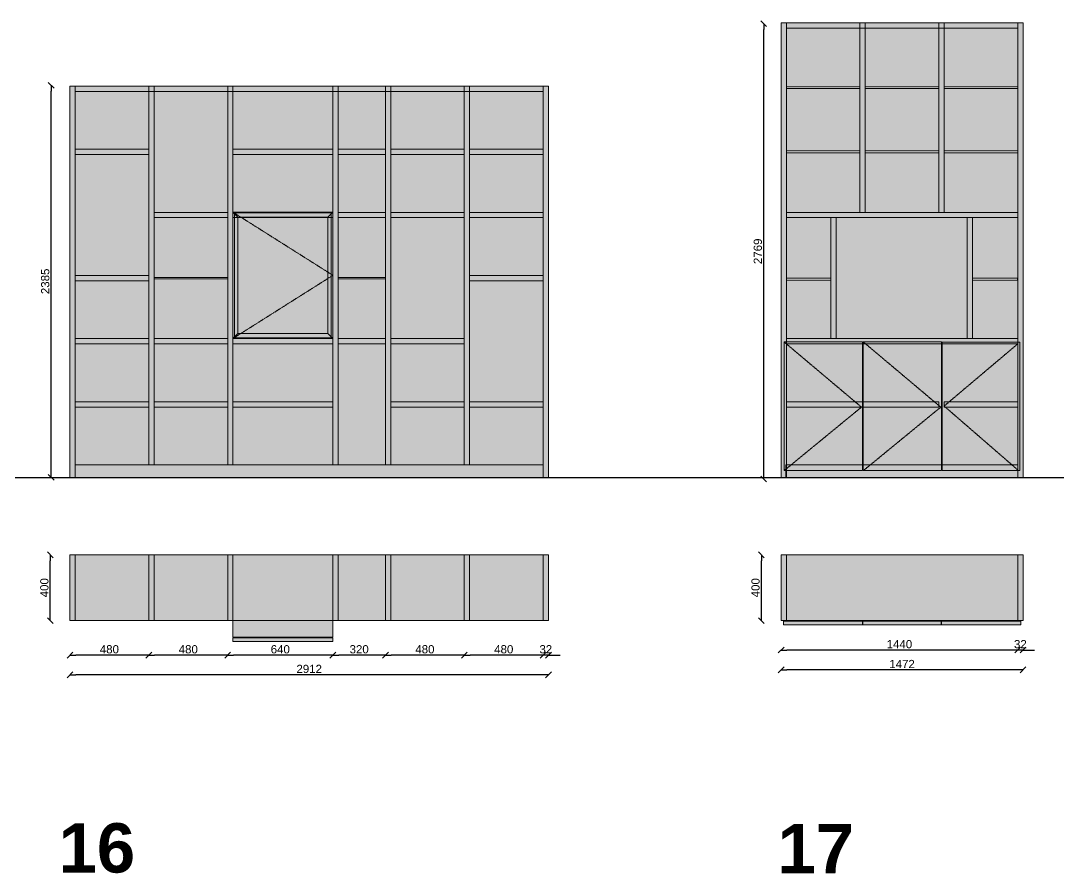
# Model space of a CAD drawing. Header units: inches. Extents: x -2150 to 187520, y -61540 to -22885.
# Drawn here: x 130715 to 137029, y -41504 to -36319 of the extents above; entities that cross this region are included whole.
import ezdxf

# ---------------------------------------------------------------- set-up
doc = ezdxf.new("R2010")
doc.units = ezdxf.units.IN
doc.header["$MEASUREMENT"] = 0
doc.linetypes.add('ISO-02 Linea a tratti', pattern=[3.81, 3.048, -0.762])
doc.linetypes.add('ラインタイプ-30', pattern=[5, 3.125, -0.625, 0.625, -0.625])
doc.layers.add('Linee arredi', color=3, linetype='Continuous', lineweight=20)
doc.layers.add('Quote', color=5, linetype='Continuous')
doc.styles.add('Arial', font='Arial.ttf')
doc.styles.add('Arial (bold)', font='Arial Bold.ttf')
doc.dimstyles.new('M&C_quote arredo', dxfattribs={"dimtxt": 50, "dimasz": 35.34668, "dimexe": 0, "dimexo": 0, "dimgap": 10, "dimtad": 1, "dimdec": 0, "dimtxsty": 'Arial', "dimblk": 'VW_SLASH', "dimcen": 0, "dimse1": 1, "dimse2": 1, "dimazin": 0, "dimtfac": 1, "dimtdec": 0, "dimtix": 1, "dimtmove": 0, "dimatfit": 0, "dimldrblk": 'VW_SLASH', "dimfxl": 0, "dimfxlon": 1, "dimfrac": 2, "dimtolj": 1, "dimarcsym": 0})

# ---------------------------------------------------------------- blocks, each defined once
blk = doc.blocks.new('VW_SLASH')
at = {"color": 0, "linetype": 'ByBlock', "lineweight": -2, "transparency": 16777216}
blk.add_line((0, 0), (-1, 0), dxfattribs=at)
at = {"color": 0, "linetype": 'Continuous', "lineweight": -2, "transparency": 16777216, "flags": 128}
blk.add_lwpolyline([(0.5, 0.5), (-0.5, -0.5)], dxfattribs=at)
blk = doc.blocks.new('*D511')
at = {"layer": 'Defpoints', "color": 0, "transparency": 16777216}
for p in [(130899.6, -36711.7), (131051.5, -36711.7), (131051.5, -39096.7)]:
    blk.add_point(p, dxfattribs=at)
at = {"layer": 'Quote', "color": 0, "lineweight": -2, "transparency": 16777216}
blk.add_line((130899.6, -39061.4), (130899.6, -36747.1), dxfattribs=at)
at = {"layer": 'Quote', "color": 0, "lineweight": -2, "transparency": 16777216, "xscale": 35.3466796875, "yscale": 35.3466796875, "zscale": 35.3466796875}
for p, rotation in [((130899.6, -36711.7), 90), ((130899.6, -39096.7), 270)]:
    blk.add_blockref('VW_SLASH', p, dxfattribs=dict(at, rotation=rotation))
at = {"layer": 'Quote', "color": 0, "transparency": 16777216, "insert": (130864, -37904.2), "char_height": 50, "attachment_point": 5, "rotation": 90, "style": 'Arial'}
blk.add_mtext('\\A1;2385', dxfattribs=at)
blk = doc.blocks.new('*D512')
at = {"layer": 'Defpoints', "color": 0, "transparency": 16777216}
for p in [(131014.3, -40097.1), (133926.3, -40106.3), (131014.3, -40297.2)]:
    blk.add_point(p, dxfattribs=at)
at = {"layer": 'Quote', "color": 0, "lineweight": -2, "transparency": 16777216}
blk.add_line((133891, -40297.2), (131049.7, -40297.2), dxfattribs=at)
at = {"layer": 'Quote', "color": 0, "lineweight": -2, "transparency": 16777216, "xscale": 35.3466796875, "yscale": 35.3466796875, "zscale": 35.3466796875, "rotation": 180}
blk.add_blockref('VW_SLASH', (131014.3, -40297.2), dxfattribs=at)
at = {"layer": 'Quote', "color": 0, "lineweight": -2, "transparency": 16777216, "xscale": 35.3466796875, "yscale": 35.3466796875, "zscale": 35.3466796875}
blk.add_blockref('VW_SLASH', (133926.3, -40297.2), dxfattribs=at)
at = {"layer": 'Quote', "color": 0, "transparency": 16777216, "insert": (132470.3, -40261.6), "char_height": 50, "attachment_point": 5, "style": 'Arial'}
blk.add_mtext('\\A1;2912', dxfattribs=at)
blk = doc.blocks.new('*D513')
at = {"layer": 'Defpoints', "color": 0, "transparency": 16777216}
for p in [(131014.3, -39967.7), (131494.3, -39967.7), (131014.3, -40177.7)]:
    blk.add_point(p, dxfattribs=at)
at = {"layer": 'Quote', "color": 0, "lineweight": -2, "transparency": 16777216}
blk.add_line((131459, -40177.7), (131049.7, -40177.7), dxfattribs=at)
at = {"layer": 'Quote', "color": 0, "lineweight": -2, "transparency": 16777216, "xscale": 35.3466796875, "yscale": 35.3466796875, "zscale": 35.3466796875, "rotation": 180}
blk.add_blockref('VW_SLASH', (131014.3, -40177.7), dxfattribs=at)
at = {"layer": 'Quote', "color": 0, "lineweight": -2, "transparency": 16777216, "xscale": 35.3466796875, "yscale": 35.3466796875, "zscale": 35.3466796875}
blk.add_blockref('VW_SLASH', (131494.3, -40177.7), dxfattribs=at)
at = {"layer": 'Quote', "color": 0, "transparency": 16777216, "insert": (131254.3, -40142.2), "char_height": 50, "attachment_point": 5, "style": 'Arial'}
blk.add_mtext('\\A1;480', dxfattribs=at)
blk = doc.blocks.new('*D514')
at = {"layer": 'Defpoints', "color": 0, "transparency": 16777216}
for p in [(131494.3, -39967.7), (131974.3, -39967.7), (131494.3, -40177.7)]:
    blk.add_point(p, dxfattribs=at)
at = {"layer": 'Quote', "color": 0, "lineweight": -2, "transparency": 16777216}
blk.add_line((131939, -40177.7), (131529.7, -40177.7), dxfattribs=at)
at = {"layer": 'Quote', "color": 0, "lineweight": -2, "transparency": 16777216, "xscale": 35.3466796875, "yscale": 35.3466796875, "zscale": 35.3466796875, "rotation": 180}
blk.add_blockref('VW_SLASH', (131494.3, -40177.7), dxfattribs=at)
at = {"layer": 'Quote', "color": 0, "lineweight": -2, "transparency": 16777216, "xscale": 35.3466796875, "yscale": 35.3466796875, "zscale": 35.3466796875}
blk.add_blockref('VW_SLASH', (131974.3, -40177.7), dxfattribs=at)
at = {"layer": 'Quote', "color": 0, "transparency": 16777216, "insert": (131734.3, -40142.2), "char_height": 50, "attachment_point": 5, "style": 'Arial'}
blk.add_mtext('\\A1;480', dxfattribs=at)
blk = doc.blocks.new('*D515')
at = {"layer": 'Defpoints', "color": 0, "transparency": 16777216}
for p in [(131974.3, -39967.7), (132614.3, -39967.7), (131974.3, -40177.7)]:
    blk.add_point(p, dxfattribs=at)
at = {"layer": 'Quote', "color": 0, "lineweight": -2, "transparency": 16777216}
blk.add_line((132579, -40177.7), (132009.7, -40177.7), dxfattribs=at)
at = {"layer": 'Quote', "color": 0, "lineweight": -2, "transparency": 16777216, "xscale": 35.3466796875, "yscale": 35.3466796875, "zscale": 35.3466796875, "rotation": 180}
blk.add_blockref('VW_SLASH', (131974.3, -40177.7), dxfattribs=at)
at = {"layer": 'Quote', "color": 0, "lineweight": -2, "transparency": 16777216, "xscale": 35.3466796875, "yscale": 35.3466796875, "zscale": 35.3466796875}
blk.add_blockref('VW_SLASH', (132614.3, -40177.7), dxfattribs=at)
at = {"layer": 'Quote', "color": 0, "transparency": 16777216, "insert": (132294.3, -40142.2), "char_height": 50, "attachment_point": 5, "style": 'Arial'}
blk.add_mtext('\\A1;640', dxfattribs=at)
blk = doc.blocks.new('*D516')
at = {"layer": 'Defpoints', "color": 0, "transparency": 16777216}
for p in [(132614.3, -39967.7), (132934.3, -39967.7), (132614.3, -40177.7)]:
    blk.add_point(p, dxfattribs=at)
at = {"layer": 'Quote', "color": 0, "lineweight": -2, "transparency": 16777216}
blk.add_line((132899, -40177.7), (132649.7, -40177.7), dxfattribs=at)
at = {"layer": 'Quote', "color": 0, "lineweight": -2, "transparency": 16777216, "xscale": 35.3466796875, "yscale": 35.3466796875, "zscale": 35.3466796875, "rotation": 180}
blk.add_blockref('VW_SLASH', (132614.3, -40177.7), dxfattribs=at)
at = {"layer": 'Quote', "color": 0, "lineweight": -2, "transparency": 16777216, "xscale": 35.3466796875, "yscale": 35.3466796875, "zscale": 35.3466796875}
blk.add_blockref('VW_SLASH', (132934.3, -40177.7), dxfattribs=at)
at = {"layer": 'Quote', "color": 0, "transparency": 16777216, "insert": (132774.3, -40142.2), "char_height": 50, "attachment_point": 5, "style": 'Arial'}
blk.add_mtext('\\A1;320', dxfattribs=at)
blk = doc.blocks.new('*D517')
at = {"layer": 'Defpoints', "color": 0, "transparency": 16777216}
for p in [(132934.3, -39967.7), (133414.3, -39967.7), (132934.3, -40177.7)]:
    blk.add_point(p, dxfattribs=at)
at = {"layer": 'Quote', "color": 0, "lineweight": -2, "transparency": 16777216}
blk.add_line((133379, -40177.7), (132969.7, -40177.7), dxfattribs=at)
at = {"layer": 'Quote', "color": 0, "lineweight": -2, "transparency": 16777216, "xscale": 35.3466796875, "yscale": 35.3466796875, "zscale": 35.3466796875, "rotation": 180}
blk.add_blockref('VW_SLASH', (132934.3, -40177.7), dxfattribs=at)
at = {"layer": 'Quote', "color": 0, "lineweight": -2, "transparency": 16777216, "xscale": 35.3466796875, "yscale": 35.3466796875, "zscale": 35.3466796875}
blk.add_blockref('VW_SLASH', (133414.3, -40177.7), dxfattribs=at)
at = {"layer": 'Quote', "color": 0, "transparency": 16777216, "insert": (133174.3, -40142.2), "char_height": 50, "attachment_point": 5, "style": 'Arial'}
blk.add_mtext('\\A1;480', dxfattribs=at)
blk = doc.blocks.new('*D518')
at = {"layer": 'Defpoints', "color": 0, "transparency": 16777216}
for p in [(133414.3, -39967.7), (133894.3, -39967.7), (133414.3, -40177.7)]:
    blk.add_point(p, dxfattribs=at)
at = {"layer": 'Quote', "color": 0, "lineweight": -2, "transparency": 16777216}
blk.add_line((133859, -40177.7), (133449.7, -40177.7), dxfattribs=at)
at = {"layer": 'Quote', "color": 0, "lineweight": -2, "transparency": 16777216, "xscale": 35.3466796875, "yscale": 35.3466796875, "zscale": 35.3466796875, "rotation": 180}
blk.add_blockref('VW_SLASH', (133414.3, -40177.7), dxfattribs=at)
at = {"layer": 'Quote', "color": 0, "lineweight": -2, "transparency": 16777216, "xscale": 35.3466796875, "yscale": 35.3466796875, "zscale": 35.3466796875}
blk.add_blockref('VW_SLASH', (133894.3, -40177.7), dxfattribs=at)
at = {"layer": 'Quote', "color": 0, "transparency": 16777216, "insert": (133654.3, -40142.2), "char_height": 50, "attachment_point": 5, "style": 'Arial'}
blk.add_mtext('\\A1;480', dxfattribs=at)
blk = doc.blocks.new('*D519')
at = {"layer": 'Defpoints', "color": 0, "transparency": 16777216}
for p in [(133894.3, -39967.7), (133926.3, -39967.7), (133894.3, -40177.7)]:
    blk.add_point(p, dxfattribs=at)
at = {"layer": 'Quote', "color": 0, "lineweight": -2, "transparency": 16777216}
for p, q in [((133859, -40177.7), (133823.6, -40177.7)), ((133926.3, -40177.7), (133894.3, -40177.7)), ((133961.7, -40177.7), (133997, -40177.7))]:
    blk.add_line(p, q, dxfattribs=at)
at = {"layer": 'Quote', "color": 0, "lineweight": -2, "transparency": 16777216, "xscale": 35.3466796875, "yscale": 35.3466796875, "zscale": 35.3466796875}
blk.add_blockref('VW_SLASH', (133894.3, -40177.7), dxfattribs=at)
at = {"layer": 'Quote', "color": 0, "lineweight": -2, "transparency": 16777216, "xscale": 35.3466796875, "yscale": 35.3466796875, "zscale": 35.3466796875, "rotation": 180}
blk.add_blockref('VW_SLASH', (133926.3, -40177.7), dxfattribs=at)
at = {"layer": 'Quote', "color": 0, "transparency": 16777216, "insert": (133910.3, -40142.2), "char_height": 50, "attachment_point": 5, "style": 'Arial'}
blk.add_mtext('\\A1;32', dxfattribs=at)
blk = doc.blocks.new('*D525')
at = {"layer": 'Defpoints', "color": 0, "transparency": 16777216}
for p in [(130894.4, -39567.7), (131046.3, -39567.7), (131046.3, -39967.7)]:
    blk.add_point(p, dxfattribs=at)
at = {"layer": 'Quote', "color": 0, "lineweight": -2, "transparency": 16777216}
blk.add_line((130894.4, -39932.4), (130894.4, -39603.1), dxfattribs=at)
at = {"layer": 'Quote', "color": 0, "lineweight": -2, "transparency": 16777216, "xscale": 35.3466796875, "yscale": 35.3466796875, "zscale": 35.3466796875}
for p, rotation in [((130894.4, -39567.7), 90), ((130894.4, -39967.7), 270)]:
    blk.add_blockref('VW_SLASH', p, dxfattribs=dict(at, rotation=rotation))
at = {"layer": 'Quote', "color": 0, "transparency": 16777216, "insert": (130858.8, -39767.7), "char_height": 50, "attachment_point": 5, "rotation": 90, "style": 'Arial'}
blk.add_mtext('\\A1;400', dxfattribs=at)
blk = doc.blocks.new('Gruppo-169')
h = blk.add_hatch(color=256)
h.dxf.hatch_style = 1
h.set_gradient(color1=(196, 255, 255), tint=1)
h.paths.add_polyline_path([(-34025.1, -22293.8), (-34042.6, -22293.8), (-34042.6, -23001.8), (-34025.1, -23001.8), (-33494.6, -22666.7), (-33494.6, -22628.8)])
h.paths.add_polyline_path([(-33494.6, -22293.8), (-34025.1, -22293.8), (-33494.6, -22628.8)], flags=17)
h = blk.add_hatch(color=256)
h.dxf.hatch_style = 1
h.set_gradient(color1=(196, 255, 255), tint=1)
h.paths.add_polyline_path([(-33494.6, -22666.7), (-34025.1, -23001.8), (-33494.6, -23001.8)])
at = {"layer": 'Linee arredi', "linetype": 'Continuous', "lineweight": 5}
h = blk.add_hatch(color=252, dxfattribs=at)
h.paths.add_polyline_path([(-34072.6, -22263.8), (-34072.6, -23031.8), (-33464.6, -23031.8), (-33464.6, -22263.8)])
h.paths.add_polyline_path([(-33494.6, -23001.8), (-34042.6, -23001.8), (-34042.6, -22293.8), (-33494.6, -22293.8)], flags=16)
h = blk.add_hatch(color=256, dxfattribs=at)
h.set_gradient(color1=(187, 187, 187), color2=(187, 187, 187))
h.paths.add_polyline_path([(-34072.6, -22263.8), (-33464.6, -22263.8), (-33464.6, -22266.8), (-34072.6, -22266.8)])
h = blk.add_hatch(color=256, dxfattribs=at)
h.set_gradient(color1=(187, 187, 187), color2=(136, 136, 136), name='CYLINDER')
h.paths.add_polyline_path([(-34072.6, -22266.8), (-34062.6, -22266.8), (-34062.6, -23028.8), (-34072.6, -23028.8)])
h = blk.add_hatch(color=256, dxfattribs=at)
h.set_gradient(color1=(187, 187, 187), color2=(136, 136, 136), name='INVCYLINDER')
h.paths.add_polyline_path([(-33464.6, -23028.8), (-33474.6, -23028.8), (-33474.6, -22266.8), (-33464.6, -22266.8)])
h = blk.add_hatch(color=256, dxfattribs=at)
h.set_gradient(color1=(187, 187, 187), color2=(187, 187, 187))
h.paths.add_polyline_path([(-34072.6, -23028.8), (-33464.6, -23028.8), (-33464.6, -23031.8), (-34072.6, -23031.8)])
at = {"layer": 'Linee arredi'}
for p, q in [((-34072.6, -22263.8), (-34042.6, -22293.8)), ((-33464.6, -22263.8), (-33494.6, -22293.8)), ((-34042.6, -23001.8), (-34072.6, -23031.8)), ((-33494.6, -23001.8), (-33464.6, -23031.8))]:
    blk.add_line(p, q, dxfattribs=at)
at = {"layer": 'Linee arredi', "flags": 128}
for points in [[(-34072.6, -22263.8), (-34072.6, -23031.8), (-33464.6, -23031.8), (-33464.6, -22263.8)], [(-34072.6, -22263.8), (-33464.6, -22263.8), (-33464.6, -22266.8), (-34072.6, -22266.8)], [(-34072.6, -22266.8), (-34062.6, -22266.8), (-34062.6, -23028.8), (-34072.6, -23028.8)], [(-33464.6, -23028.8), (-33474.6, -23028.8), (-33474.6, -22266.8), (-33464.6, -22266.8)], [(-33494.6, -23001.8), (-34042.6, -23001.8), (-34042.6, -22293.8), (-33494.6, -22293.8)], [(-34072.6, -23028.8), (-33464.6, -23028.8), (-33464.6, -23031.8), (-34072.6, -23031.8)]]:
    blk.add_lwpolyline(points, close=True, dxfattribs=at)
at = {"layer": 'Linee arredi', "linetype": 'ラインタイプ-30', "lineweight": 5, "flags": 128}
blk.add_lwpolyline([(-34072.6, -22263.8), (-33464.6, -22647.8), (-34072.6, -23031.8)], dxfattribs=at)
blk = doc.blocks.new('*D526')
at = {"layer": 'Defpoints', "color": 0, "transparency": 16777216}
for p in [(135236.1, -36337), (135342.1, -36337), (135699.3, -39106)]:
    blk.add_point(p, dxfattribs=at)
at = {"layer": 'Quote', "color": 0, "lineweight": -2, "transparency": 16777216}
blk.add_line((135236.1, -39070.6), (135236.1, -36372.3), dxfattribs=at)
at = {"layer": 'Quote', "color": 0, "lineweight": -2, "transparency": 16777216, "xscale": 35.3466796875, "yscale": 35.3466796875, "zscale": 35.3466796875}
for p, rotation in [((135236.1, -36337), 90), ((135236.1, -39106), 270)]:
    blk.add_blockref('VW_SLASH', p, dxfattribs=dict(at, rotation=rotation))
at = {"layer": 'Quote', "color": 0, "transparency": 16777216, "insert": (135200.6, -37721.5), "char_height": 50, "attachment_point": 5, "rotation": 90, "style": 'Arial'}
blk.add_mtext('\\A1;2769', dxfattribs=at)
blk = doc.blocks.new('*D527')
at = {"layer": 'Defpoints', "color": 0, "transparency": 16777216}
for p in [(135342.1, -39020.7), (136782.1, -39096.7), (135342.1, -40146.7)]:
    blk.add_point(p, dxfattribs=at)
at = {"layer": 'Quote', "color": 0, "lineweight": -2, "transparency": 16777216}
blk.add_line((136746.8, -40146.7), (135377.5, -40146.7), dxfattribs=at)
at = {"layer": 'Quote', "color": 0, "lineweight": -2, "transparency": 16777216, "xscale": 35.3466796875, "yscale": 35.3466796875, "zscale": 35.3466796875, "rotation": 180}
blk.add_blockref('VW_SLASH', (135342.1, -40146.7), dxfattribs=at)
at = {"layer": 'Quote', "color": 0, "lineweight": -2, "transparency": 16777216, "xscale": 35.3466796875, "yscale": 35.3466796875, "zscale": 35.3466796875}
blk.add_blockref('VW_SLASH', (136782.1, -40146.7), dxfattribs=at)
at = {"layer": 'Quote', "color": 0, "transparency": 16777216, "insert": (136062.1, -40111.2), "char_height": 50, "attachment_point": 5, "style": 'Arial'}
blk.add_mtext('\\A1;1440', dxfattribs=at)
blk = doc.blocks.new('*D528')
at = {"layer": 'Defpoints', "color": 0, "transparency": 16777216}
for p in [(136782.1, -39096.7), (136814.1, -39096.7), (136782.1, -40146.7)]:
    blk.add_point(p, dxfattribs=at)
at = {"layer": 'Quote', "color": 0, "lineweight": -2, "transparency": 16777216}
for p, q in [((136746.8, -40146.7), (136711.4, -40146.7)), ((136814.1, -40146.7), (136782.1, -40146.7)), ((136849.5, -40146.7), (136884.8, -40146.7))]:
    blk.add_line(p, q, dxfattribs=at)
at = {"layer": 'Quote', "color": 0, "lineweight": -2, "transparency": 16777216, "xscale": 35.3466796875, "yscale": 35.3466796875, "zscale": 35.3466796875}
blk.add_blockref('VW_SLASH', (136782.1, -40146.7), dxfattribs=at)
at = {"layer": 'Quote', "color": 0, "lineweight": -2, "transparency": 16777216, "xscale": 35.3466796875, "yscale": 35.3466796875, "zscale": 35.3466796875, "rotation": 180}
blk.add_blockref('VW_SLASH', (136814.1, -40146.7), dxfattribs=at)
at = {"layer": 'Quote', "color": 0, "transparency": 16777216, "insert": (136798.1, -40111.2), "char_height": 50, "attachment_point": 5, "style": 'Arial'}
blk.add_mtext('\\A1;32', dxfattribs=at)
blk = doc.blocks.new('*D529')
at = {"layer": 'Defpoints', "color": 0, "transparency": 16777216}
for p in [(135342.1, -39096.7), (136814.1, -39096.7), (135342.1, -40266.7)]:
    blk.add_point(p, dxfattribs=at)
at = {"layer": 'Quote', "color": 0, "lineweight": -2, "transparency": 16777216}
blk.add_line((136778.8, -40266.7), (135377.5, -40266.7), dxfattribs=at)
at = {"layer": 'Quote', "color": 0, "lineweight": -2, "transparency": 16777216, "xscale": 35.3466796875, "yscale": 35.3466796875, "zscale": 35.3466796875, "rotation": 180}
blk.add_blockref('VW_SLASH', (135342.1, -40266.7), dxfattribs=at)
at = {"layer": 'Quote', "color": 0, "lineweight": -2, "transparency": 16777216, "xscale": 35.3466796875, "yscale": 35.3466796875, "zscale": 35.3466796875}
blk.add_blockref('VW_SLASH', (136814.1, -40266.7), dxfattribs=at)
at = {"layer": 'Quote', "color": 0, "transparency": 16777216, "insert": (136078.1, -40231.6), "char_height": 50, "attachment_point": 5, "style": 'Arial'}
blk.add_mtext('\\A1;1472', dxfattribs=at)
blk = doc.blocks.new('*D540')
at = {"layer": 'Defpoints', "color": 0, "transparency": 16777216}
for p in [(135222.2, -39567.7), (135374.1, -39567.7), (135374.1, -39967.7)]:
    blk.add_point(p, dxfattribs=at)
at = {"layer": 'Quote', "color": 0, "lineweight": -2, "transparency": 16777216}
blk.add_line((135222.2, -39932.4), (135222.2, -39603.1), dxfattribs=at)
at = {"layer": 'Quote', "color": 0, "lineweight": -2, "transparency": 16777216, "xscale": 35.3466796875, "yscale": 35.3466796875, "zscale": 35.3466796875}
for p, rotation in [((135222.2, -39567.7), 90), ((135222.2, -39967.7), 270)]:
    blk.add_blockref('VW_SLASH', p, dxfattribs=dict(at, rotation=rotation))
at = {"layer": 'Quote', "color": 0, "transparency": 16777216, "insert": (135186.6, -39767.7), "char_height": 50, "attachment_point": 5, "rotation": 90, "style": 'Arial'}
blk.add_mtext('\\A1;400', dxfattribs=at)

msp = doc.modelspace()

# ---------------------------------------------------------------- hatches: boundary and pattern name
at = {"layer": 'Linee arredi'}
h = msp.add_hatch(color=7, dxfattribs=at)
h.dxf.hatch_style = 1
h.paths.add_polyline_path([(135342.1, -36332.7), (135374.1, -36332.7), (135374.1, -39096.7), (135342.1, -39096.7)])
h = msp.add_hatch(color=7, dxfattribs=at)
h.dxf.hatch_style = 1
h.paths.add_polyline_path([(135374.1, -36364.7), (135374.1, -36332.7), (136782.1, -36332.7), (136782.1, -36364.7)])
h = msp.add_hatch(color=254, dxfattribs=at)
h.dxf.hatch_style = 1
h.paths.add_polyline_path([(135821.1, -36364.7), (135374.1, -36364.7), (135374.1, -36720.2), (135821.1, -36720.2)])
h = msp.add_hatch(color=7, dxfattribs=at)
h.dxf.hatch_style = 1
h.paths.add_polyline_path([(135821.1, -36332.7), (135853.1, -36332.7), (135853.1, -37484.6), (135821.1, -37484.6)])
h = msp.add_hatch(color=254, dxfattribs=at)
h.dxf.hatch_style = 1
h.paths.add_polyline_path([(136302.1, -36732.2), (135853.1, -36732.2), (135853.1, -37110.7), (136302.1, -37110.7)])
h.paths.add_polyline_path([(136302.1, -36364.7), (135853.1, -36364.7), (135853.1, -36720.2), (136302.1, -36720.2)])
h.paths.add_polyline_path([(135853.1, -37122.7), (135853.1, -37484.6), (136302.1, -37484.6), (136302.1, -37122.7)])
h = msp.add_hatch(color=7, dxfattribs=at)
h.dxf.hatch_style = 1
h.paths.add_polyline_path([(136302.1, -36332.7), (136334.1, -36332.7), (136334.1, -37484.6), (136302.1, -37484.6)])
h = msp.add_hatch(color=254, dxfattribs=at)
h.dxf.hatch_style = 1
h.paths.add_polyline_path([(136782.1, -37122.7), (136334.1, -37122.7), (136334.1, -37484.6), (136782.1, -37484.6)])
h.paths.add_polyline_path([(136782.1, -36732.2), (136334.1, -36732.2), (136334.1, -37110.7), (136782.1, -37110.7)])
h.paths.add_polyline_path([(136782.1, -36364.7), (136334.1, -36364.7), (136334.1, -36720.2), (136782.1, -36720.2)])
h = msp.add_hatch(color=7, dxfattribs=at)
h.dxf.hatch_style = 1
h.paths.add_polyline_path([(136782.1, -36332.7), (136814.1, -36332.7), (136814.1, -39096.7), (136782.1, -39096.7)])
h = msp.add_hatch(color=7, dxfattribs=at)
h.dxf.hatch_style = 1
h.paths.add_polyline_path([(131014.3, -36716.7), (131046.3, -36716.7), (131046.3, -39096.7), (131014.3, -39096.7)])
h = msp.add_hatch(color=7, dxfattribs=at)
h.dxf.hatch_style = 1
h.paths.add_polyline_path([(131046.3, -36748.7), (131046.3, -36716.7), (133894.3, -36716.7), (133894.3, -36748.7)])
h = msp.add_hatch(color=7, dxfattribs=at)
h.dxf.hatch_style = 1
h.paths.add_polyline_path([(131494.3, -36716.7), (131526.3, -36716.7), (131526.3, -39020.7), (131494.3, -39020.7)])
h = msp.add_hatch(color=7, dxfattribs=at)
h.dxf.hatch_style = 1
h.paths.add_polyline_path([(131974.3, -36716.7), (132006.3, -36716.7), (132006.3, -39020.7), (131974.3, -39020.7)])
h = msp.add_hatch(color=7, dxfattribs=at)
h.dxf.hatch_style = 1
h.paths.add_polyline_path([(132614.3, -36716.7), (132646.3, -36716.7), (132646.3, -39020.7), (132614.3, -39020.7)])
h = msp.add_hatch(color=7, dxfattribs=at)
h.dxf.hatch_style = 1
h.paths.add_polyline_path([(132934.3, -36716.7), (132966.3, -36716.7), (132966.3, -39020.7), (132934.3, -39020.7)])
h = msp.add_hatch(color=7, dxfattribs=at)
h.dxf.hatch_style = 1
h.paths.add_polyline_path([(133414.3, -36716.7), (133446.3, -36716.7), (133446.3, -39020.7), (133414.3, -39020.7)])
h = msp.add_hatch(color=7, dxfattribs=at)
h.dxf.hatch_style = 1
h.paths.add_polyline_path([(133894.3, -36716.7), (133926.3, -36716.7), (133926.3, -39096.7), (133894.3, -39096.7)])
h = msp.add_hatch(color=254, dxfattribs=at)
h.dxf.hatch_style = 1
h.paths.add_polyline_path([(135821.1, -36732.2), (135374.1, -36732.2), (135374.1, -37110.7), (135821.1, -37110.7)])
h.paths.add_polyline_path([(135821.1, -37122.7), (135374.1, -37122.7), (135374.1, -37484.6), (135821.1, -37484.6)])
h = msp.add_hatch(color=254, dxfattribs=at)
h.dxf.hatch_style = 1
h.paths.add_polyline_path([(131494.3, -36748.7), (131046.3, -36748.7), (131046.3, -37100.7), (131494.3, -37100.7)])
h.paths.add_polyline_path([(131494.3, -37132.7), (131046.3, -37132.7), (131046.3, -37868.6), (131494.3, -37868.6)])
h.paths.add_polyline_path([(131974.3, -36748.7), (131526.3, -36748.7), (131526.3, -37484.6), (131974.3, -37484.6)])
h.paths.add_polyline_path([(131974.3, -37516.6), (131526.3, -37516.6), (131526.3, -37880.6), (131974.3, -37880.6)])
h.paths.add_polyline_path([(131974.3, -37888.6), (131526.3, -37888.6), (131526.3, -38252.5), (131974.3, -38252.5)])
h.paths.add_polyline_path([(131494.3, -37900.6), (131046.3, -37900.6), (131046.3, -38252.5), (131494.3, -38252.5)])
h.paths.add_polyline_path([(132614.3, -37132.7), (132006.3, -37132.7), (132006.3, -37483.3), (132006.5, -37483.5), (132614.3, -37483.5)])
h.paths.add_polyline_path([(132614.3, -36748.7), (132006.3, -36748.7), (132006.3, -37100.7), (132614.3, -37100.7)])
h.paths.add_polyline_path([(132934.3, -36748.7), (132646.3, -36748.7), (132646.3, -37100.7), (132934.3, -37100.7)])
h.paths.add_polyline_path([(132934.3, -37132.7), (132646.3, -37132.7), (132646.3, -37484.6), (132934.3, -37484.6)])
h.paths.add_polyline_path([(133414.3, -37132.7), (132966.3, -37132.7), (132966.3, -37484.6), (133414.3, -37484.6)])
h.paths.add_polyline_path([(133414.3, -36748.7), (132966.3, -36748.7), (132966.3, -37100.7), (133414.3, -37100.7)])
h.paths.add_polyline_path([(133894.3, -36748.7), (133446.3, -36748.7), (133446.3, -37100.7), (133894.3, -37100.7)])
h.paths.add_polyline_path([(133894.3, -37132.7), (133446.3, -37132.7), (133446.3, -37484.6), (133894.3, -37484.6)])
h.paths.add_polyline_path([(133894.3, -37516.6), (133446.3, -37516.6), (133446.3, -37868.6), (133894.3, -37868.6)])
h.paths.add_polyline_path([(133414.3, -37516.6), (132966.3, -37516.6), (132966.3, -38252.5), (133414.3, -38252.5)])
h.paths.add_polyline_path([(132934.3, -37516.6), (132646.3, -37516.6), (132646.3, -37880.6), (132934.3, -37880.6)])
h.paths.add_polyline_path([(132934.3, -37888.6), (132646.3, -37888.6), (132646.3, -38252.5), (132934.3, -38252.5)])
h.paths.add_polyline_path([(132934.3, -38284.5), (132646.3, -38284.5), (132646.3, -39020.7), (132934.3, -39020.7)])
h.paths.add_polyline_path([(133414.3, -38284.5), (132966.3, -38284.5), (132966.3, -38636.5), (133414.3, -38636.5)])
h.paths.add_polyline_path([(133894.3, -37900.6), (133446.3, -37900.6), (133446.3, -38636.5), (133894.3, -38636.5)])
h.paths.add_polyline_path([(133894.3, -38668.5), (133446.3, -38668.5), (133446.3, -39020.7), (133894.3, -39020.7)])
h.paths.add_polyline_path([(133414.3, -38668.5), (132966.3, -38668.5), (132966.3, -39020.7), (133414.3, -39020.7)])
h.paths.add_polyline_path([(132614.3, -38668.5), (132006.3, -38668.5), (132006.3, -39020.7), (132614.3, -39020.7)])
h.paths.add_polyline_path([(132614.3, -38284.5), (132006.3, -38284.5), (132006.3, -38636.5), (132614.3, -38636.5)])
h.paths.add_polyline_path([(131974.3, -38284.5), (131526.3, -38284.5), (131526.3, -38636.5), (131974.3, -38636.5)])
h.paths.add_polyline_path([(131974.3, -38668.5), (131526.3, -38668.5), (131526.3, -39020.7), (131974.3, -39020.7)])
h.paths.add_polyline_path([(131494.3, -38668.5), (131046.3, -38668.5), (131046.3, -39020.7), (131494.3, -39020.7)])
h.paths.add_polyline_path([(131494.3, -38284.5), (131046.3, -38284.5), (131046.3, -38636.5), (131494.3, -38636.5)])
h = msp.add_hatch(color=7, dxfattribs=at)
h.dxf.hatch_style = 1
h.paths.add_polyline_path([(131046.3, -37132.7), (131046.3, -37100.7), (131494.3, -37100.7), (131494.3, -37132.7)])
h = msp.add_hatch(color=7, dxfattribs=at)
h.dxf.hatch_style = 1
h.paths.add_polyline_path([(132006.3, -37132.7), (132006.3, -37100.7), (132614.3, -37100.7), (132614.3, -37132.7)])
h = msp.add_hatch(color=7, dxfattribs=at)
h.dxf.hatch_style = 1
h.paths.add_polyline_path([(132646.3, -37132.7), (132646.3, -37100.7), (132934.3, -37100.7), (132934.3, -37132.7)])
h = msp.add_hatch(color=7, dxfattribs=at)
h.dxf.hatch_style = 1
h.paths.add_polyline_path([(132966.3, -37132.7), (132966.3, -37100.7), (133414.3, -37100.7), (133414.3, -37132.7)])
h = msp.add_hatch(color=7, dxfattribs=at)
h.dxf.hatch_style = 1
h.paths.add_polyline_path([(133446.3, -37132.7), (133446.3, -37100.7), (133894.3, -37100.7), (133894.3, -37132.7)])
h = msp.add_hatch(color=7, dxfattribs=at)
h.dxf.hatch_style = 1
h.paths.add_polyline_path([(131526.3, -37516.6), (131526.3, -37484.6), (131974.3, -37484.6), (131974.3, -37516.6)])
h = msp.add_hatch(color=7, dxfattribs=at)
h.dxf.hatch_style = 1
h.paths.add_polyline_path([(132646.3, -37516.6), (132646.3, -37484.6), (132934.3, -37484.6), (132934.3, -37516.6)])
h = msp.add_hatch(color=7, dxfattribs=at)
h.dxf.hatch_style = 1
h.paths.add_polyline_path([(132966.3, -37516.6), (132966.3, -37484.6), (133414.3, -37484.6), (133414.3, -37516.6)])
h = msp.add_hatch(color=7, dxfattribs=at)
h.dxf.hatch_style = 1
h.paths.add_polyline_path([(133446.3, -37516.6), (133446.3, -37484.6), (133894.3, -37484.6), (133894.3, -37516.6)])
h = msp.add_hatch(color=7, dxfattribs=at)
h.dxf.hatch_style = 1
h.paths.add_polyline_path([(135374.1, -37516.6), (135374.1, -37484.6), (136782.1, -37484.6), (136782.1, -37516.6)])
h = msp.add_hatch(color=253, dxfattribs=at)
h.dxf.hatch_style = 1
h.paths.add_polyline_path([(131974.3, -37516.6), (131526.3, -37516.6), (131526.3, -37880.6), (131974.3, -37880.6)])
h.paths.add_polyline_path([(131974.3, -37888.6), (131526.3, -37888.6), (131526.3, -38252.5), (131974.3, -38252.5)])
h = msp.add_hatch(color=253, dxfattribs=at)
h.dxf.hatch_style = 1
h.paths.add_polyline_path([(132934.3, -37516.6), (132646.3, -37516.6), (132646.3, -37880.6), (132934.3, -37880.6)])
h.paths.add_polyline_path([(132934.3, -37888.6), (132646.3, -37888.6), (132646.3, -38252.5), (132934.3, -38252.5)])
h = msp.add_hatch(color=253, dxfattribs=at)
h.dxf.hatch_style = 1
h.paths.add_polyline_path([(133414.3, -37516.6), (132966.3, -37516.6), (132966.3, -38252.5), (133414.3, -38252.5)])
h = msp.add_hatch(color=253, dxfattribs=at)
h.dxf.hatch_style = 1
h.paths.add_polyline_path([(136782.1, -37516.6), (136507.1, -37516.6), (136507.1, -37884.6), (136782.1, -37884.6)])
h.paths.add_polyline_path([(135645.1, -37516.6), (135374.1, -37516.6), (135374.1, -37884.6), (135645.1, -37884.6)])
h.paths.add_polyline_path([(136475.1, -37516.6), (135677.1, -37516.6), (135677.1, -38252.5), (136475.1, -38252.5)])
h.paths.add_polyline_path([(136782.1, -37896.6), (136507.1, -37896.6), (136507.1, -38252.5), (136782.1, -38252.5)])
h.paths.add_polyline_path([(135645.1, -37896.6), (135374.1, -37896.6), (135374.1, -38252.5), (135645.1, -38252.5)])
h = msp.add_hatch(color=7, dxfattribs=at)
h.dxf.hatch_style = 1
h.paths.add_polyline_path([(135645.1, -37516.6), (135677.1, -37516.6), (135677.1, -38252.5), (135645.1, -38252.5)])
h = msp.add_hatch(color=7, dxfattribs=at)
h.dxf.hatch_style = 1
h.paths.add_polyline_path([(136475.1, -37516.6), (136507.1, -37516.6), (136507.1, -38252.5), (136475.1, -38252.5)])
h = msp.add_hatch(color=7, dxfattribs=at)
h.dxf.hatch_style = 1
h.paths.add_polyline_path([(131046.3, -37900.6), (131046.3, -37868.6), (131494.3, -37868.6), (131494.3, -37900.6)])
h = msp.add_hatch(color=7, dxfattribs=at)
h.dxf.hatch_style = 1
h.paths.add_polyline_path([(133446.3, -37900.6), (133446.3, -37868.6), (133894.3, -37868.6), (133894.3, -37900.6)])
h = msp.add_hatch(color=7, dxfattribs=at)
h.dxf.hatch_style = 1
h.paths.add_polyline_path([(131046.3, -38284.5), (131046.3, -38252.5), (131494.3, -38252.5), (131494.3, -38284.5)])
h = msp.add_hatch(color=7, dxfattribs=at)
h.dxf.hatch_style = 1
h.paths.add_polyline_path([(131526.3, -38284.5), (131526.3, -38252.5), (131974.3, -38252.5), (131974.3, -38284.5)])
h = msp.add_hatch(color=7, dxfattribs=at)
h.dxf.hatch_style = 1
h.paths.add_polyline_path([(132006.3, -38284.5), (132006.3, -38252.5), (132614.3, -38252.5), (132614.3, -38284.5)])
h = msp.add_hatch(color=7, dxfattribs=at)
h.dxf.hatch_style = 1
h.paths.add_polyline_path([(132646.3, -38284.5), (132646.3, -38252.5), (132934.3, -38252.5), (132934.3, -38284.5)])
h = msp.add_hatch(color=7, dxfattribs=at)
h.dxf.hatch_style = 1
h.paths.add_polyline_path([(132966.3, -38284.5), (132966.3, -38252.5), (133414.3, -38252.5), (133414.3, -38284.5)])
h = msp.add_hatch(color=7, dxfattribs=at)
h.dxf.hatch_style = 1
h.paths.add_polyline_path([(135374.1, -38284.5), (135374.1, -38252.5), (136782.1, -38252.5), (136782.1, -38284.5)])
h = msp.add_hatch(color=252, dxfattribs=at)
h.dxf.hatch_style = 1
h.paths.add_polyline_path([(135360.1, -38272.7), (135836.4, -38272.7), (135836.4, -39055.4), (135360.1, -39055.4)])
h = msp.add_hatch(color=252, dxfattribs=at)
h.dxf.hatch_style = 1
h.paths.add_polyline_path([(135842.4, -38272.7), (136318.8, -38272.7), (136318.8, -39055.4), (135842.4, -39055.4)])
h = msp.add_hatch(color=252, dxfattribs=at)
h.dxf.hatch_style = 1
h.paths.add_polyline_path([(136323.1, -38273.7), (136794.1, -38273.7), (136794.1, -39055.4), (136323.1, -39055.4)])
h = msp.add_hatch(color=7, dxfattribs=at)
h.dxf.hatch_style = 1
h.paths.add_polyline_path([(131046.3, -38668.5), (131046.3, -38636.5), (131494.3, -38636.5), (131494.3, -38668.5)])
h = msp.add_hatch(color=7, dxfattribs=at)
h.dxf.hatch_style = 1
h.paths.add_polyline_path([(131526.3, -38668.5), (131526.3, -38636.5), (131974.3, -38636.5), (131974.3, -38668.5)])
h = msp.add_hatch(color=7, dxfattribs=at)
h.dxf.hatch_style = 1
h.paths.add_polyline_path([(132006.3, -38668.5), (132006.3, -38636.5), (132614.3, -38636.5), (132614.3, -38668.5)])
h = msp.add_hatch(color=7, dxfattribs=at)
h.dxf.hatch_style = 1
h.paths.add_polyline_path([(132966.3, -38668.5), (132966.3, -38636.5), (133414.3, -38636.5), (133414.3, -38668.5)])
h = msp.add_hatch(color=7, dxfattribs=at)
h.dxf.hatch_style = 1
h.paths.add_polyline_path([(133446.3, -38668.5), (133446.3, -38636.5), (133894.3, -38636.5), (133894.3, -38668.5)])
h = msp.add_hatch(color=7, dxfattribs=at)
h.dxf.hatch_style = 1
h.paths.add_polyline_path([(131046.3, -39096.7), (131046.3, -39020.7), (133894.3, -39020.7), (133894.3, -39096.7)])
h = msp.add_hatch(color=7, dxfattribs=at)
h.dxf.hatch_style = 1
h.paths.add_polyline_path([(135371.1, -39096.7), (135371.1, -39020.7), (136782.1, -39020.7), (136782.1, -39096.7)])
h = msp.add_hatch(color=7, dxfattribs=at)
h.dxf.hatch_style = 1
h.paths.add_polyline_path([(131014.3, -39567.7), (131046.3, -39567.7), (131046.3, -39967.7), (131014.3, -39967.7)])
h = msp.add_hatch(color=7, dxfattribs=at)
h.dxf.hatch_style = 1
h.paths.add_polyline_path([(131046.3, -39567.7), (131494.3, -39567.7), (131494.3, -39967.7), (131046.3, -39967.7)])
h = msp.add_hatch(color=7, dxfattribs=at)
h.dxf.hatch_style = 1
h.paths.add_polyline_path([(131494.3, -39567.7), (131526.3, -39567.7), (131526.3, -39967.7), (131494.3, -39967.7)])
h = msp.add_hatch(color=7, dxfattribs=at)
h.dxf.hatch_style = 1
h.paths.add_polyline_path([(131526.3, -39567.7), (131974.3, -39567.7), (131974.3, -39967.7), (131526.3, -39967.7)])
h = msp.add_hatch(color=7, dxfattribs=at)
h.dxf.hatch_style = 1
h.paths.add_polyline_path([(131974.3, -39567.7), (132006.3, -39567.7), (132006.3, -39967.7), (131974.3, -39967.7)])
h = msp.add_hatch(color=7, dxfattribs=at)
h.dxf.hatch_style = 1
h.paths.add_polyline_path([(132006.3, -39567.7), (132614.3, -39567.7), (132614.3, -39967.7), (132006.3, -39967.7)])
h = msp.add_hatch(color=7, dxfattribs=at)
h.dxf.hatch_style = 1
h.paths.add_polyline_path([(132614.3, -39567.7), (132646.3, -39567.7), (132646.3, -39967.7), (132614.3, -39967.7)])
h = msp.add_hatch(color=7, dxfattribs=at)
h.dxf.hatch_style = 1
h.paths.add_polyline_path([(132646.3, -39567.7), (132934.3, -39567.7), (132934.3, -39967.7), (132646.3, -39967.7)])
h = msp.add_hatch(color=7, dxfattribs=at)
h.dxf.hatch_style = 1
h.paths.add_polyline_path([(132934.3, -39567.7), (132966.3, -39567.7), (132966.3, -39967.7), (132934.3, -39967.7)])
h = msp.add_hatch(color=7, dxfattribs=at)
h.dxf.hatch_style = 1
h.paths.add_polyline_path([(132966.3, -39567.7), (133414.3, -39567.7), (133414.3, -39967.7), (132966.3, -39967.7)])
h = msp.add_hatch(color=7, dxfattribs=at)
h.dxf.hatch_style = 1
h.paths.add_polyline_path([(133414.3, -39567.7), (133446.3, -39567.7), (133446.3, -39967.7), (133414.3, -39967.7)])
h = msp.add_hatch(color=7, dxfattribs=at)
h.dxf.hatch_style = 1
h.paths.add_polyline_path([(133446.3, -39567.7), (133894.3, -39567.7), (133894.3, -39967.7), (133446.3, -39967.7)])
h = msp.add_hatch(color=7, dxfattribs=at)
h.dxf.hatch_style = 1
h.paths.add_polyline_path([(133894.3, -39567.7), (133926.3, -39567.7), (133926.3, -39967.7), (133894.3, -39967.7)])
h = msp.add_hatch(color=7, dxfattribs=at)
h.dxf.hatch_style = 1
h.paths.add_polyline_path([(135342.1, -39567.7), (135374.1, -39567.7), (135374.1, -39967.7), (135342.1, -39967.7)])
h = msp.add_hatch(color=7, dxfattribs=at)
h.dxf.hatch_style = 1
h.paths.add_polyline_path([(135374.1, -39567.7), (136782.1, -39567.7), (136782.1, -39967.7), (135374.1, -39967.7)])
h = msp.add_hatch(color=7, dxfattribs=at)
h.dxf.hatch_style = 1
h.paths.add_polyline_path([(136782.1, -39567.7), (136814.1, -39567.7), (136814.1, -39967.7), (136782.1, -39967.7)])
h = msp.add_hatch(color=252, dxfattribs=at)
h.dxf.hatch_style = 1
h.paths.add_polyline_path([(132006.3, -39967.7), (132614.3, -39967.7), (132614.3, -40067.7), (132006.3, -40067.7)])
h = msp.add_hatch(color=252, dxfattribs=at)
h.dxf.hatch_style = 1
h.paths.add_polyline_path([(135836.4, -39971.7), (135357.1, -39971.7), (135357.1, -39993.7), (135836.4, -39993.7)])
h.paths.add_polyline_path([(136316.8, -39971.7), (135838.4, -39971.7), (135838.4, -39993.7), (136316.8, -39993.7)])
h.paths.add_polyline_path([(136800.6, -39971.7), (136318.8, -39971.7), (136318.8, -39993.7), (136800.6, -39993.7)])
h = msp.add_hatch(color=252, dxfattribs=at)
h.dxf.hatch_style = 1
h.paths.add_polyline_path([(132006.3, -40071.7), (132614.3, -40071.7), (132614.3, -40093.7), (132006.3, -40093.7)])

# ---------------------------------------------------------------- linework, layer by layer
msp.add_line((108413.6, -39096.7), (187520.4, -39096.7))
at = {"layer": 'Linee arredi', "linetype": 'Continuous', "lineweight": 15, "transparency": 33554687, "flags": 128}
for points in [[(135342.1, -36332.7), (135374.1, -36332.7), (135374.1, -39096.7), (135342.1, -39096.7)], [(135374.1, -36364.7), (135374.1, -36332.7), (136782.1, -36332.7), (136782.1, -36364.7)], [(135821.1, -36332.7), (135853.1, -36332.7), (135853.1, -37484.6), (135821.1, -37484.6)], [(136302.1, -36332.7), (136334.1, -36332.7), (136334.1, -37484.6), (136302.1, -37484.6)], [(136782.1, -36332.7), (136814.1, -36332.7), (136814.1, -39096.7), (136782.1, -39096.7)], [(135374.1, -36732.2), (135374.1, -36720.2), (135821.1, -36720.2), (135821.1, -36732.2)], [(135853.1, -36732.2), (135853.1, -36720.2), (136302.1, -36720.2), (136302.1, -36732.2)], [(136335.1, -36732.2), (136335.1, -36720.2), (136782.1, -36720.2), (136782.1, -36732.2)], [(135374.1, -37122.7), (135374.1, -37110.7), (135821.1, -37110.7), (135821.1, -37122.7)], [(135853.1, -37122.7), (135853.1, -37110.7), (136302.1, -37110.7), (136302.1, -37122.7)], [(136335.1, -37122.7), (136335.1, -37110.7), (136782.1, -37110.7), (136782.1, -37122.7)], [(135374.1, -37516.6), (135374.1, -37484.6), (136782.1, -37484.6), (136782.1, -37516.6)], [(135645.1, -37516.6), (135677.1, -37516.6), (135677.1, -38252.5), (135645.1, -38252.5)], [(136475.1, -37516.6), (136507.1, -37516.6), (136507.1, -38252.5), (136475.1, -38252.5)], [(135374.1, -37896.6), (135374.1, -37884.6), (135645.1, -37884.6), (135645.1, -37896.6)], [(136507.1, -37896.6), (136507.1, -37884.6), (136781.1, -37884.6), (136781.1, -37896.6)], [(135374.1, -38284.5), (135374.1, -38252.5), (136782.1, -38252.5), (136782.1, -38284.5)], [(135360.1, -38272.7), (135836.4, -38272.7), (135836.4, -39055.4), (135360.1, -39055.4)], [(135842.4, -38272.7), (136318.8, -38272.7), (136318.8, -39055.4), (135842.4, -39055.4)], [(136323.1, -38273.7), (136794.1, -38273.7), (136794.1, -39055.4), (136323.1, -39055.4)], [(135374.1, -38668.5), (135374.1, -38636.5), (136302.1, -38636.5), (136302.1, -38668.5)], [(136334.1, -38668.5), (136334.1, -38636.5), (136782.1, -38636.5), (136782.1, -38668.5)], [(135371.1, -39096.7), (135371.1, -39020.7), (136782.1, -39020.7), (136782.1, -39096.7)], [(135342.1, -39567.7), (135374.1, -39567.7), (135374.1, -39967.7), (135342.1, -39967.7)], [(135374.1, -39567.7), (136782.1, -39567.7), (136782.1, -39967.7), (135374.1, -39967.7)], [(136782.1, -39567.7), (136814.1, -39567.7), (136814.1, -39967.7), (136782.1, -39967.7)], [(135836.4, -39971.7), (135357.1, -39971.7), (135357.1, -39993.7), (135836.4, -39993.7)], [(136316.8, -39971.7), (135838.4, -39971.7), (135838.4, -39993.7), (136316.8, -39993.7)], [(136800.6, -39971.7), (136318.8, -39971.7), (136318.8, -39993.7), (136800.6, -39993.7)]]:
    msp.add_lwpolyline(points, close=True, dxfattribs=at)
at = {"layer": 'Linee arredi', "linetype": 'Continuous', "lineweight": 5, "transparency": 33554687, "flags": 128}
for points in [[(131014.3, -36716.7), (131046.3, -36716.7), (131046.3, -39096.7), (131014.3, -39096.7)], [(131046.3, -36748.7), (131046.3, -36716.7), (133894.3, -36716.7), (133894.3, -36748.7)], [(131494.3, -36716.7), (131526.3, -36716.7), (131526.3, -39020.7), (131494.3, -39020.7)], [(131974.3, -36716.7), (132006.3, -36716.7), (132006.3, -39020.7), (131974.3, -39020.7)], [(132614.3, -36716.7), (132646.3, -36716.7), (132646.3, -39020.7), (132614.3, -39020.7)], [(132934.3, -36716.7), (132966.3, -36716.7), (132966.3, -39020.7), (132934.3, -39020.7)], [(133414.3, -36716.7), (133446.3, -36716.7), (133446.3, -39020.7), (133414.3, -39020.7)], [(133894.3, -36716.7), (133926.3, -36716.7), (133926.3, -39096.7), (133894.3, -39096.7)], [(131046.3, -37132.7), (131046.3, -37100.7), (131494.3, -37100.7), (131494.3, -37132.7)], [(132006.3, -37132.7), (132006.3, -37100.7), (132614.3, -37100.7), (132614.3, -37132.7)], [(132646.3, -37132.7), (132646.3, -37100.7), (132934.3, -37100.7), (132934.3, -37132.7)], [(132966.3, -37132.7), (132966.3, -37100.7), (133414.3, -37100.7), (133414.3, -37132.7)], [(133446.3, -37132.7), (133446.3, -37100.7), (133894.3, -37100.7), (133894.3, -37132.7)], [(131526.3, -37516.6), (131526.3, -37484.6), (131974.3, -37484.6), (131974.3, -37516.6)], [(132006.5, -37483.5), (132614.5, -37483.5), (132614.5, -38251.5), (132006.5, -38251.5)], [(132646.3, -37516.6), (132646.3, -37484.6), (132934.3, -37484.6), (132934.3, -37516.6)], [(132966.3, -37516.6), (132966.3, -37484.6), (133414.3, -37484.6), (133414.3, -37516.6)], [(133446.3, -37516.6), (133446.3, -37484.6), (133894.3, -37484.6), (133894.3, -37516.6)], [(131046.3, -37900.6), (131046.3, -37868.6), (131494.3, -37868.6), (131494.3, -37900.6)], [(133446.3, -37900.6), (133446.3, -37868.6), (133894.3, -37868.6), (133894.3, -37900.6)], [(131046.3, -38284.5), (131046.3, -38252.5), (131494.3, -38252.5), (131494.3, -38284.5)], [(131526.3, -38284.5), (131526.3, -38252.5), (131974.3, -38252.5), (131974.3, -38284.5)], [(132006.3, -38284.5), (132006.3, -38252.5), (132614.3, -38252.5), (132614.3, -38284.5)], [(132646.3, -38284.5), (132646.3, -38252.5), (132934.3, -38252.5), (132934.3, -38284.5)], [(132966.3, -38284.5), (132966.3, -38252.5), (133414.3, -38252.5), (133414.3, -38284.5)], [(131046.3, -38668.5), (131046.3, -38636.5), (131494.3, -38636.5), (131494.3, -38668.5)], [(131526.3, -38668.5), (131526.3, -38636.5), (131974.3, -38636.5), (131974.3, -38668.5)], [(132006.3, -38668.5), (132006.3, -38636.5), (132614.3, -38636.5), (132614.3, -38668.5)], [(132966.3, -38668.5), (132966.3, -38636.5), (133414.3, -38636.5), (133414.3, -38668.5)], [(133446.3, -38668.5), (133446.3, -38636.5), (133894.3, -38636.5), (133894.3, -38668.5)], [(131046.3, -39096.7), (131046.3, -39020.7), (133894.3, -39020.7), (133894.3, -39096.7)], [(131014.3, -39567.7), (131046.3, -39567.7), (131046.3, -39967.7), (131014.3, -39967.7)], [(131046.3, -39567.7), (131494.3, -39567.7), (131494.3, -39967.7), (131046.3, -39967.7)], [(131494.3, -39567.7), (131526.3, -39567.7), (131526.3, -39967.7), (131494.3, -39967.7)], [(131526.3, -39567.7), (131974.3, -39567.7), (131974.3, -39967.7), (131526.3, -39967.7)], [(131974.3, -39567.7), (132006.3, -39567.7), (132006.3, -39967.7), (131974.3, -39967.7)], [(132006.3, -39567.7), (132614.3, -39567.7), (132614.3, -39967.7), (132006.3, -39967.7)], [(132614.3, -39567.7), (132646.3, -39567.7), (132646.3, -39967.7), (132614.3, -39967.7)], [(132646.3, -39567.7), (132934.3, -39567.7), (132934.3, -39967.7), (132646.3, -39967.7)], [(132934.3, -39567.7), (132966.3, -39567.7), (132966.3, -39967.7), (132934.3, -39967.7)], [(132966.3, -39567.7), (133414.3, -39567.7), (133414.3, -39967.7), (132966.3, -39967.7)], [(133414.3, -39567.7), (133446.3, -39567.7), (133446.3, -39967.7), (133414.3, -39967.7)], [(133446.3, -39567.7), (133894.3, -39567.7), (133894.3, -39967.7), (133446.3, -39967.7)], [(133894.3, -39567.7), (133926.3, -39567.7), (133926.3, -39967.7), (133894.3, -39967.7)], [(132006.3, -39967.7), (132614.3, -39967.7), (132614.3, -40067.7), (132006.3, -40067.7)], [(132006.3, -40071.7), (132614.3, -40071.7), (132614.3, -40093.7), (132006.3, -40093.7)]]:
    msp.add_lwpolyline(points, close=True, dxfattribs=at)
at = {"layer": 'Linee arredi', "linetype": 'Continuous', "transparency": 33554687, "flags": 128}
for points in [[(132006.3, -37516.6), (132006.3, -37484.6), (132614.3, -37484.6), (132614.3, -37516.6)], [(131526.3, -37888.6), (131526.3, -37880.6), (131974.3, -37880.6), (131974.3, -37888.6)], [(132646.3, -37888.6), (132646.3, -37880.6), (132934.3, -37880.6), (132934.3, -37888.6)]]:
    msp.add_lwpolyline(points, close=True, dxfattribs=at)
at = {"layer": 'Linee arredi', "linetype": 'ISO-02 Linea a tratti', "lineweight": 5, "transparency": 33554687, "flags": 128}
for points in [[(135360.1, -38272.7), (135831.1, -38669.2), (135360.1, -39055.4)], [(135842.4, -38272.7), (136313.5, -38669.2), (135842.4, -39055.4)], [(136782.1, -39050.8), (136334.1, -38662.7), (136782.1, -38284.5)]]:
    msp.add_lwpolyline(points, dxfattribs=at)

# ---------------------------------------------------------------- block references
at = {"layer": 'Linee arredi'}
msp.add_blockref('Gruppo-169', (166079.1, -15219.7), dxfattribs=at)

# ---------------------------------------------------------------- texts
at = {"layer": 'Linee arredi', "transparency": 33554687, "char_height": 300, "attachment_point": 7, "line_spacing_factor": 1.006858, "style": 'Arial (bold)'}
for s, insert in [('16', (130945, -41504)), ('17', (135320, -41504))]:
    msp.add_mtext(s, dxfattribs=dict(at, insert=insert))

# ---------------------------------------------------------------- dimensions: what is measured, and where the dimension line sits
at = {"layer": 'Quote', "color": 7}
for base, p1, p2, picture, middle in [((135236.1, -36337), (135699.3, -39106), (135342.1, -36337), '*D526', (135200.6, -37721.5)), ((130899.6, -36711.7), (131051.5, -39096.7), (131051.5, -36711.7), '*D511', (130864, -37904.2)), ((130894.4, -39567.7), (131046.3, -39967.7), (131046.3, -39567.7), '*D525', (130858.8, -39767.7)), ((135222.2, -39567.7), (135374.1, -39967.7), (135374.1, -39567.7), '*D540', (135186.6, -39767.7))]:
    dim = msp.add_linear_dim(base=base, p1=p1, p2=p2, angle=270, dimstyle='M&C_quote arredo', override={"dimpost": '<>', "dimtmove": 1}, dxfattribs=at)
    dim.commit()
    dim.dimension.update_dxf_attribs({"geometry": picture, "text_midpoint": middle})
for base, p1, p2, picture, middle in [((135342.1, -40146.7), (136782.1, -39096.7), (135342.1, -39020.7), '*D527', (136062.1, -40111.2)), ((135342.1, -40266.7), (136814.1, -39096.7), (135342.1, -39096.7), '*D529', (136078.1, -40231.6)), ((136782.1, -40146.7), (136814.1, -39096.7), (136782.1, -39096.7), '*D528', (136798.1, -40111.2)), ((131014.3, -40177.7), (131494.3, -39967.7), (131014.3, -39967.7), '*D513', (131254.3, -40142.2)), ((131494.3, -40177.7), (131974.3, -39967.7), (131494.3, -39967.7), '*D514', (131734.3, -40142.2)), ((131974.3, -40177.7), (132614.3, -39967.7), (131974.3, -39967.7), '*D515', (132294.3, -40142.2)), ((132614.3, -40177.7), (132934.3, -39967.7), (132614.3, -39967.7), '*D516', (132774.3, -40142.2)), ((132934.3, -40177.7), (133414.3, -39967.7), (132934.3, -39967.7), '*D517', (133174.3, -40142.2)), ((133414.3, -40177.7), (133894.3, -39967.7), (133414.3, -39967.7), '*D518', (133654.3, -40142.2)), ((133894.3, -40177.7), (133926.3, -39967.7), (133894.3, -39967.7), '*D519', (133910.3, -40142.2)), ((131014.3, -40297.2), (133926.3, -40106.3), (131014.3, -40097.1), '*D512', (132470.3, -40261.6))]:
    dim = msp.add_linear_dim(base=base, p1=p1, p2=p2, dimstyle='M&C_quote arredo', override={"dimpost": '<>', "dimtmove": 1}, dxfattribs=at)
    dim.commit()
    dim.dimension.update_dxf_attribs({"geometry": picture, "text_midpoint": middle})

doc.saveas('drawing.dxf')
